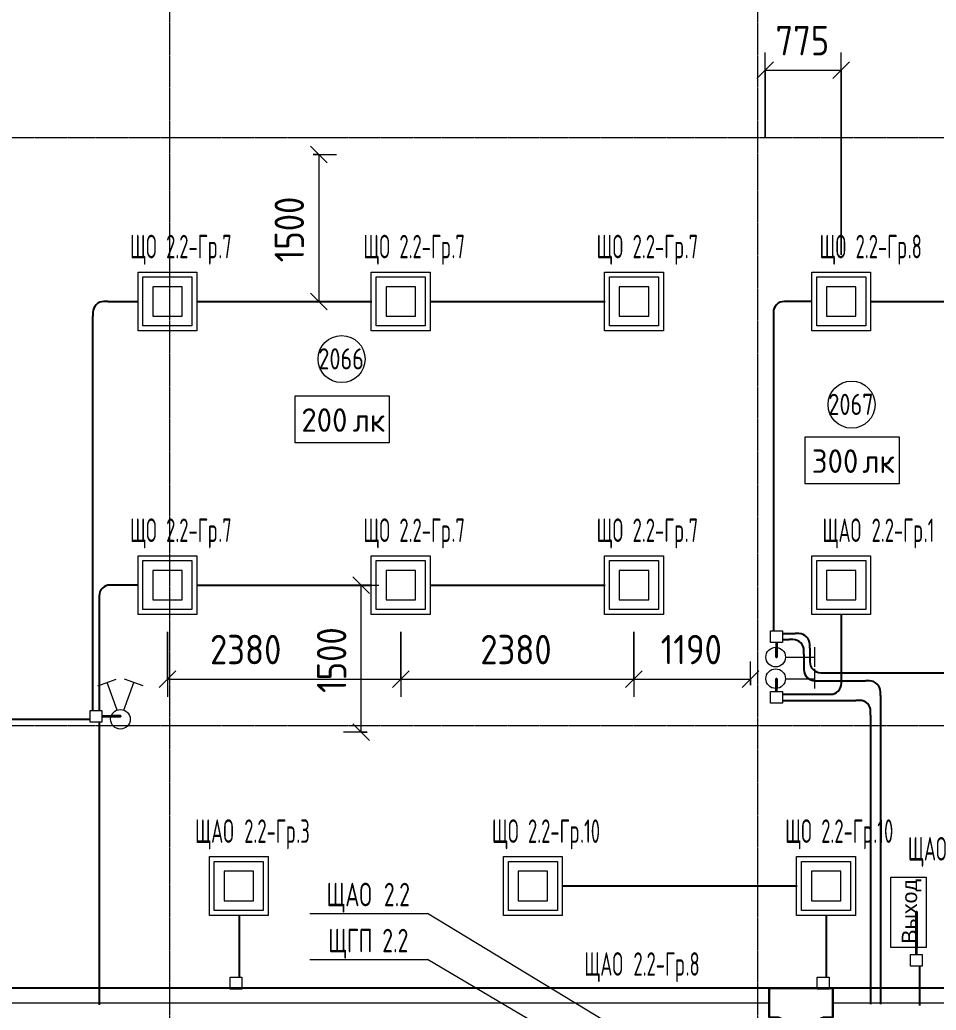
# Model space of a CAD drawing. Header units: millimetres. Extents: x -4730 to 98194, y -4296 to 93388.
# Drawn here: x 25973 to 35324, y 43597 to 53705 of the extents above; entities that cross this region are included whole.
import ezdxf

# ---------------------------------------------------------------- set-up
doc = ezdxf.new("R2010")
doc.units = ezdxf.units.MM
doc.linetypes.add('Линия сетки', pattern=[22.225, 12.7, -3.175, 3.175, -3.175])
for name, color, linetype, lineweight, true_color in [('Кабельные лотки', 5, 'Continuous', 25, 0x0000ff), ('Короба', 7, 'Continuous', 25, 0x008000), ('Соединительные детали кабельных лотков', 5, 'Continuous', 25, 0x0000ff), ('Соединительные детали коробов', 7, 'Continuous', 25, 0x008000), ('Типовые аннотации', 5, 'Continuous', 18, 0x0000ff)]:
    doc.layers.add(name, color=color, linetype=linetype, lineweight=lineweight, true_color=true_color)
for name, color, linetype, lineweight in [('Марки помещений', 7, 'Continuous', 9), ('Марки силовых электроприборов', 7, 'Continuous', 9), ('Марки электрооборудования', 7, 'Continuous', 9), ('Осевая линия', 7, 'Continuous', 18), ('Оси', 7, 'Continuous', 9), ('Провода', 7, 'Continuous', 35), ('Размеры', 7, 'Continuous', 9), ('Размеры-120', 7, 'Continuous', 9)]:
    doc.layers.add(name, color=color, linetype=linetype, lineweight=lineweight)
doc.styles.add('Arial', font='arial.ttf', dxfattribs={"height": 156})
doc.styles.add('GOST Common', font='GOST_Common.ttf', dxfattribs={"width": 0.6, "height": 240})
doc.styles.add('GOST Common_1', font='GOST_Common.ttf', dxfattribs={"width": 0.7, "height": 240})
doc.styles.add('GOST Common_2', font='GOST_Common.ttf', dxfattribs={"height": 240})
doc.styles.add('GOST Common_3', font='GOST_Common.ttf', dxfattribs={"width": 0.9, "height": 300})
doc.styles.add('GOST Common_4', font='GOST_Common.ttf', dxfattribs={"width": 0.8, "height": 216})
doc.dimstyles.new('ADSK_Проверочный', dxfattribs={"dimscale": 304.8, "dimtxt": 301.714499, "dimasz": 0.556693, "dimexe": 0.590551, "dimexo": 0.590551, "dimgap": 0.19685, "dimtad": 1, "dimdec": 3, "dimrnd": 0.001, "dimdsep": 46, "dimtxsty": 'GOST Common_3', "dimblk1": 'OBLIQUE', "dimblk2": 'OBLIQUE', "dimsah": 1, "dimcen": 0.09, "dimazin": 0, "dimtfac": 1, "dimtdec": 4, "dimtix": 1, "dimtmove": 0, "dimatfit": 3, "dimfxl": 1, "dimtvp": 1, "dimtolj": 1, "dimtzin": 0, "dimarcsym": 2})
doc.dimstyles.new('ADSK_Проверочный_1', dxfattribs={"dimscale": 304.8, "dimtxt": 301.714499, "dimasz": 0.556693, "dimexe": 0.590551, "dimexo": 0.590551, "dimgap": 0.19685, "dimtad": 1, "dimdec": 3, "dimrnd": 0.001, "dimdsep": 46, "dimtxsty": 'GOST Common_3', "dimblk1": 'OBLIQUE', "dimblk2": 'OBLIQUE', "dimsah": 1, "dimcen": 0.09, "dimazin": 0, "dimtfac": 1, "dimtdec": 4, "dimtix": 1, "dimtmove": 2, "dimatfit": 3, "dimfxl": 1, "dimtvp": 1, "dimtolj": 1, "dimtzin": 0, "dimarcsym": 2})

# ---------------------------------------------------------------- blocks, each defined once
blk = doc.blocks.new('M_Горизонтальный тройник для канального - Радиус 100 мм-2474834-2-й этаж')
at = {"layer": 'Соединительные детали кабельных лотков'}
for p, q in [((325, 150), (-325, 150)), ((-325, 150), (-325, -150)), ((-325, -150), (-325, 150)), ((-325, 150), (325, 150)), ((-325, 150), (-325, 150)), ((325, -150), (325, 150)), ((325, 150), (325, -150)), ((325, 150), (325, 150)), ((-325, -150), (-250, -150)), ((-250, -150), (-325, -150)), ((-325, -150), (-325, -150)), ((250, -150), (325, -150)), ((325, -150), (250, -150)), ((325, -150), (325, -150)), ((-150, -250), (-150, -325)), ((-150, -325), (-150, -250)), ((150, -325), (150, -250)), ((150, -250), (150, -325)), ((-150, -325), (150, -325)), ((150, -325), (-150, -325)), ((-150, -325), (-150, -325)), ((150, -325), (150, -325))]:
    blk.add_line(p, q, dxfattribs=at)
for centre, start, end in [((-250, -250), 0, 90), ((-250, -250), 0, 90), ((250, -250), 90, 180), ((250, -250), 90, 180)]:
    blk.add_arc(centre, 100, start, end, dxfattribs=at)
blk = doc.blocks.new('M_Короб_ отвод - Плоский торец - ПВХ - Стандартная-2386742-2-й этаж')
at = {"layer": 'Соединительные детали коробов'}
for p, q in [((0, 111.95), (0, 150.05)), ((-150.05, 0), (-111.95, 0))]:
    blk.add_line(p, q, dxfattribs=at)
blk.add_arc((-111.95, 111.95), 111.95, 270, 0, dxfattribs=at)
blk = doc.blocks.new('DIMBLOCK167-2-й этаж')
at = {"layer": 'Размеры-120'}
for p, q in [((29025, 52330), (28940, 52415)), ((28965, 52330), (29205, 52330)), ((29025, 52330), (28965, 52330)), ((29025, 52330), (29025, 50830)), ((29025, 52330), (29110, 52245)), ((29025, 50830), (28940, 50915)), ((27960, 50830), (29205, 50830)), ((29025, 50830), (27960, 50830)), ((29025, 50830), (29110, 50745))]:
    blk.add_line(p, q, dxfattribs=at)
at = {"layer": 'Размеры-120', "color": 0, "insert": (28573, 51230), "char_height": 300, "width": 840.71, "attachment_point": 1, "rotation": 90, "line_spacing_factor": 1.022761, "style": 'GOST Common_3'}
blk.add_mtext('1500', dxfattribs=at)
blk = doc.blocks.new('_Oblique')
at = {"color": 0, "linetype": 'ByBlock', "lineweight": -2}
blk.add_line((-0.5, -0.5), (0.5, 0.5), dxfattribs=at)
blk = doc.blocks.new('DIMBLOCK168-2-й этаж')
at = {"layer": 'Размеры-120'}
for p, q in [((29457, 47935), (29372, 48020)), ((27960, 47935), (29637, 47935)), ((29457, 47935), (27960, 47935)), ((29457, 46435), (29457, 47935)), ((29457, 47935), (29542, 47850)), ((29457, 46435), (29372, 46520)), ((29517, 46435), (29277, 46435)), ((29457, 46435), (29542, 46350)), ((29457, 46435), (29517, 46435))]:
    blk.add_line(p, q, dxfattribs=at)
at = {"layer": 'Размеры-120', "color": 0, "insert": (29005, 46835), "char_height": 300, "width": 840.71, "attachment_point": 1, "rotation": 90, "line_spacing_factor": 1.022761, "style": 'GOST Common_3'}
blk.add_mtext('1500', dxfattribs=at)
blk = doc.blocks.new('DIMBLOCK169-2-й этаж')
at = {"layer": 'Размеры-120'}
for p, q in [((32240, 47457), (32240, 46795)), ((32240, 46975), (32240, 47457)), ((33430, 46915), (33430, 47155)), ((32240, 46975), (32325, 47059)), ((33430, 46975), (33515, 47059)), ((32240, 46975), (32155, 46890)), ((32240, 46975), (33430, 46975)), ((33430, 46975), (33345, 46890)), ((33430, 46975), (33430, 46915))]:
    blk.add_line(p, q, dxfattribs=at)
at = {"layer": 'Размеры-120', "color": 0, "insert": (32513, 47427), "char_height": 300, "width": 773.21, "attachment_point": 1, "line_spacing_factor": 1.022761, "style": 'GOST Common_3'}
blk.add_mtext('1190', dxfattribs=at)
blk = doc.blocks.new('DIMBLOCK170-2-й этаж')
at = {"layer": 'Размеры-120'}
for p, q in [((29860, 47457), (29860, 46795)), ((29860, 46975), (29860, 47457)), ((32240, 47457), (32240, 46795)), ((32240, 46975), (32240, 47457)), ((29860, 46975), (29945, 47059)), ((32240, 46975), (32325, 47059)), ((29860, 46975), (29775, 46890)), ((29860, 46975), (32240, 46975)), ((32240, 46975), (32155, 46890))]:
    blk.add_line(p, q, dxfattribs=at)
at = {"layer": 'Размеры-120', "color": 0, "insert": (30672, 47427), "char_height": 300, "width": 908.21, "attachment_point": 1, "line_spacing_factor": 1.022761, "style": 'GOST Common_3'}
blk.add_mtext('2380', dxfattribs=at)
blk = doc.blocks.new('DIMBLOCK171-2-й этаж')
at = {"layer": 'Размеры-120'}
for p, q in [((27480, 47457), (27480, 46795)), ((27480, 46975), (27480, 47457)), ((29860, 47457), (29860, 46795)), ((29860, 46975), (29860, 47457)), ((27480, 46975), (27565, 47059)), ((29860, 46975), (29945, 47059)), ((27480, 46975), (27395, 46890)), ((27480, 46975), (29860, 46975)), ((29860, 46975), (29775, 46890))]:
    blk.add_line(p, q, dxfattribs=at)
at = {"layer": 'Размеры-120', "color": 0, "insert": (27914, 47427), "char_height": 300, "width": 908.21, "attachment_point": 1, "line_spacing_factor": 1.022761, "style": 'GOST Common_3'}
blk.add_mtext('2380', dxfattribs=at)
blk = doc.blocks.new('DIMBLOCK172-2-й этаж')
at = {"layer": 'Размеры-120'}
for p, q in [((33580, 52510), (33580, 53370)), ((34355, 51307), (34355, 53370)), ((33580, 53190), (33665, 53275)), ((34355, 53190), (34440, 53275)), ((33580, 53190), (33495, 53106)), ((33580, 53190), (34355, 53190)), ((33580, 53190), (33580, 52510)), ((34355, 53190), (34270, 53106)), ((34355, 53190), (34355, 51307))]:
    blk.add_line(p, q, dxfattribs=at)
at = {"layer": 'Размеры-120', "color": 0, "insert": (33684, 53642), "char_height": 300, "width": 681.16, "attachment_point": 1, "line_spacing_factor": 1.022761, "style": 'GOST Common_3'}
blk.add_mtext('775', dxfattribs=at)
blk = doc.blocks.new('ADSK_Марка_Помещение_1_ГОСТ21-501-2011 - Номер-85995-2-й этаж')
at = {"layer": 'Марки помещений'}
blk.add_circle((0, 0), 2, dxfattribs=at)
blk = doc.blocks.new('Морка помещения_освещённость_ - Морка помещения_освещённость_-1484368-2-й этаж')
at = {"layer": 'Марки помещений', "color": 190, "true_color": 0x8000ff}
for p, q in [((-4, 0), (-4, 4)), ((-4, 4), (4, 4)), ((4, 4), (4, 0)), ((4, 0), (-4, 0))]:
    blk.add_line(p, q, dxfattribs=at)
blk = doc.blocks.new('Марка электрооборудования с выноской - Марка электрооборудования с выноской-2902873-2-й этаж')
at = {"layer": 'Марки электрооборудования'}
blk.add_line((-5, 0), (5, 0), dxfattribs=at)

msp = doc.modelspace()

# ---------------------------------------------------------------- linework, layer by layer
at = {"layer": 'Кабельные лотки'}
for p, q in [((33617.9607, 43823.1437), (6870.0021, 43823.1437)), ((33617.9607, 43523.1437), (33617.9607, 43823.1437)), ((34267.9607, 43523.1437), (34267.9607, 43823.1437)), ((45130.7526, 43823.1437), (34267.9607, 43823.1437))]:
    msp.add_line(p, q, dxfattribs=at)
at = {"layer": 'Короба'}
for p, q in [((26870.05, 50830), (27184.764, 50830)), ((27779.764, 50830), (29564.764, 50830)), ((30159.764, 50830), (31944.764, 50830)), ((34059.764, 50830), (33812.6171, 50830)), ((34654.764, 50830), (35609.764, 50830)), ((26720, 46656.3348), (26720, 50679.95)), ((33662.5671, 50679.95), (33662.5671, 47469.9054)), ((27184.764, 47935), (26933.05, 47935)), ((27779.764, 47935), (29564.764, 47935)), ((30159.764, 47935), (31944.764, 47935)), ((26783, 47784.95), (26783, 46656.3348)), ((34357.264, 46971.4554), (34357.264, 47637.5)), ((33754.0671, 47441.4054), (33884.0171, 47441.4054)), ((33754.0671, 47378.4054), (33824.0171, 47378.4054)), ((33974.0671, 47228.3554), (33974.0671, 47108.4554)), ((34034.0671, 47291.3554), (34034.0671, 47191.4554)), ((34184.1171, 47041.4054), (36764.0171, 47041.4054)), ((34124.1171, 46958.4054), (34604.0171, 46958.4054)), ((33754.0671, 46821.4054), (34207.214, 46821.4054)), ((34754.0671, 46808.3554), (34754.0671, 43658.4054)), ((33754.0671, 46758.4054), (34504.0171, 46758.4054)), ((34654.0671, 46608.3554), (34654.0671, 43658.4054)), ((26691.5, 46564.8348), (24851.5, 46564.8348)), ((26783, 46536.3348), (26783, 43650.5463)), ((33904.764, 44863.9553), (31507.8443, 44863.9553)), ((28210.3444, 44566.4553), (28210.3444, 43932.0582)), ((34202.264, 44566.4553), (34202.264, 43932.0582)), ((35152.7607, 44045.7447), (35152.7607, 43645.7447))]:
    msp.add_line(p, q, dxfattribs=at)
at = {"layer": 'Марки электрооборудования'}
for p, q in [((33555.824, 42509.1704), (30132.6304, 44583.8331)), ((33539.0547, 42102.1502), (30132.6304, 44114.3042))]:
    msp.add_line(p, q, dxfattribs=at)
at = {"layer": 'Осевая линия'}
for p, q in [((6870.0021, 43673.1437), (33617.9607, 43673.1437)), ((34267.9607, 43673.1437), (45130.7526, 43673.1437))]:
    msp.add_line(p, q, dxfattribs=at)
at = {"layer": 'Оси', "linetype": 'Линия сетки'}
for p, q in [((27500, 93388.3703), (27500, -3096.3487)), ((33500, 93388.3703), (33500, -3096.3487)), ((98194.2682, 52500), (-3530.0173, 52500)), ((98194.2682, 46500), (-3530.0173, 46500))]:
    msp.add_line(p, q, dxfattribs=at)
at = {"layer": 'Провода', "flags": 128}
for points in [[(33694.0657, 47349.9054), (33694.0623, 47200), (33694.0623, 47299.645)], [(33694.0656, 46849.9054), (33694.0623, 46980), (33694.0623, 46880.355)], [(26811.5, 46596.3353), (27000, 46596.3368), (26904.827, 46596.3368)], [(35121.2601, 44165.7447), (35121.2558, 44600), (35121.2558, 44234.9821)]]:
    msp.add_lwpolyline(points, dxfattribs=at)
at = {"layer": 'Типовые аннотации'}
for p, q in [((27180, 51130), (27780, 51130)), ((27180, 50530), (27180, 51130)), ((27230, 51080), (27730, 51080)), ((27230, 50580), (27230, 51080)), ((27730, 51080), (27730, 50580)), ((27780, 51130), (27780, 50530)), ((29560, 51130), (30160, 51130)), ((29560, 50530), (29560, 51130)), ((29610, 51080), (30110, 51080)), ((29610, 50580), (29610, 51080)), ((30110, 51080), (30110, 50580)), ((30160, 51130), (30160, 50530)), ((31940, 51130), (32540, 51130)), ((31940, 50530), (31940, 51130)), ((31990, 51080), (32490, 51080)), ((31990, 50580), (31990, 51080)), ((32490, 51080), (32490, 50580)), ((32540, 51130), (32540, 50530)), ((34055, 51130), (34655, 51130)), ((34055, 50530), (34055, 51130)), ((34105, 51080), (34605, 51080)), ((34105, 50580), (34105, 51080)), ((34605, 51080), (34605, 50580)), ((34655, 51130), (34655, 50530)), ((27330, 50980), (27330, 50680)), ((27630, 50980), (27330, 50980)), ((27630, 50680), (27630, 50980)), ((29710, 50980), (29710, 50680)), ((30010, 50980), (29710, 50980)), ((30010, 50680), (30010, 50980)), ((32090, 50980), (32090, 50680)), ((32390, 50980), (32090, 50980)), ((32390, 50680), (32390, 50980)), ((34205, 50980), (34205, 50680)), ((34505, 50980), (34205, 50980)), ((34505, 50680), (34505, 50980)), ((27330, 50680), (27630, 50680)), ((29710, 50680), (30010, 50680)), ((32090, 50680), (32390, 50680)), ((34205, 50680), (34505, 50680)), ((27730, 50580), (27230, 50580)), ((30110, 50580), (29610, 50580)), ((32490, 50580), (31990, 50580)), ((34605, 50580), (34105, 50580)), ((27780, 50530), (27180, 50530)), ((30160, 50530), (29560, 50530)), ((32540, 50530), (31940, 50530)), ((34655, 50530), (34055, 50530)), ((27180, 48235), (27780, 48235)), ((27180, 47635), (27180, 48235)), ((27780, 48235), (27780, 47635)), ((29560, 48235), (30160, 48235)), ((29560, 47635), (29560, 48235)), ((30160, 48235), (30160, 47635)), ((31940, 48235), (32540, 48235)), ((31940, 47635), (31940, 48235)), ((32540, 48235), (32540, 47635)), ((27230, 48185), (27730, 48185)), ((27230, 47685), (27230, 48185)), ((27730, 48185), (27730, 47685)), ((29610, 48185), (30110, 48185)), ((29610, 47685), (29610, 48185)), ((30110, 48185), (30110, 47685)), ((31990, 48185), (32490, 48185)), ((31990, 47685), (31990, 48185)), ((32490, 48185), (32490, 47685)), ((27330, 48085), (27330, 47785)), ((27630, 48085), (27330, 48085)), ((27630, 47785), (27630, 48085)), ((29710, 48085), (29710, 47785)), ((30010, 48085), (29710, 48085)), ((30010, 47785), (30010, 48085)), ((32090, 48085), (32090, 47785)), ((32390, 48085), (32090, 48085)), ((32390, 47785), (32390, 48085)), ((27330, 47785), (27630, 47785)), ((29710, 47785), (30010, 47785)), ((32090, 47785), (32390, 47785)), ((27780, 47635), (27180, 47635)), ((27730, 47685), (27230, 47685)), ((30160, 47635), (29560, 47635)), ((30110, 47685), (29610, 47685)), ((32540, 47635), (31940, 47635)), ((32490, 47685), (31990, 47685)), ((34085.6433, 47100), (34085.6433, 47300)), ((33785.6433, 47200), (34085.6433, 47200)), ((26769.2227, 46907.3184), (26957.1612, 46975.7224)), ((26965.798, 46659.6126), (26863.1919, 46941.5204)), ((27034.202, 46659.6126), (27136.8081, 46941.5204)), ((27230.7773, 46907.3184), (27042.8388, 46975.7224)), ((30908.0804, 45163.9553), (31508.0804, 45163.9553)), ((30908.0804, 44563.9553), (30908.0804, 45163.9553)), ((30958.0804, 45113.9553), (31458.0804, 45113.9553)), ((30958.0804, 44613.9553), (30958.0804, 45113.9553)), ((31458.0804, 45113.9553), (31458.0804, 44613.9553)), ((31508.0804, 45163.9553), (31508.0804, 44563.9553)), ((33900, 45163.9553), (34500, 45163.9553)), ((33900, 44563.9553), (33900, 45163.9553)), ((33950, 45113.9553), (34450, 45113.9553)), ((33950, 44613.9553), (33950, 45113.9553)), ((34450, 45113.9553), (34450, 44613.9553)), ((34500, 45163.9553), (34500, 44563.9553)), ((31058.0804, 45013.9553), (31058.0804, 44713.9553)), ((31358.0804, 45013.9553), (31058.0804, 45013.9553)), ((31358.0804, 44713.9553), (31358.0804, 45013.9553)), ((34050, 45013.9553), (34050, 44713.9553)), ((34350, 45013.9553), (34050, 45013.9553)), ((34350, 44713.9553), (34350, 45013.9553)), ((31058.0804, 44713.9553), (31358.0804, 44713.9553)), ((34050, 44713.9553), (34350, 44713.9553)), ((31458.0804, 44613.9553), (30958.0804, 44613.9553)), ((34450, 44613.9553), (33950, 44613.9553)), ((31508.0804, 44563.9553), (30908.0804, 44563.9553)), ((34500, 44563.9553), (33900, 44563.9553))]:
    msp.add_line(p, q, dxfattribs=at)
at = {"layer": 'Типовые аннотации', "color": 1, "true_color": 0xff0000}
for p, q in [((34055, 48235), (34655, 48235)), ((34055, 47635), (34055, 48235)), ((34655, 48235), (34655, 47635)), ((34105, 48185), (34605, 48185)), ((34105, 47685), (34105, 48185)), ((34605, 48185), (34605, 47685)), ((34205, 48085), (34205, 47785)), ((34505, 48085), (34205, 48085)), ((34505, 47785), (34505, 48085)), ((34205, 47785), (34505, 47785)), ((34655, 47635), (34055, 47635)), ((34605, 47685), (34105, 47685)), ((34085.6433, 46880), (34085.6433, 47080)), ((33785.6433, 46980), (34085.6433, 46980)), ((33634.0671, 46849.9054), (33754.0671, 46849.9054)), ((33634.0671, 46729.9054), (33634.0671, 46849.9054)), ((33754.0671, 46849.9054), (33754.0671, 46729.9054)), ((33754.0671, 46729.9054), (33634.0671, 46729.9054)), ((27908.0805, 45163.9553), (28508.0805, 45163.9553)), ((27908.0805, 44563.9553), (27908.0805, 45163.9553)), ((27958.0805, 45113.9553), (28458.0805, 45113.9553)), ((27958.0805, 44613.9553), (27958.0805, 45113.9553)), ((28458.0805, 45113.9553), (28458.0805, 44613.9553)), ((28508.0805, 45163.9553), (28508.0805, 44563.9553)), ((28058.0805, 45013.9553), (28058.0805, 44713.9553)), ((28358.0805, 45013.9553), (28058.0805, 45013.9553)), ((28358.0805, 44713.9553), (28358.0805, 45013.9553)), ((28058.0805, 44713.9553), (28358.0805, 44713.9553)), ((28458.0805, 44613.9553), (27958.0805, 44613.9553)), ((28508.0805, 44563.9553), (27908.0805, 44563.9553)), ((35061.2607, 44165.7447), (35181.2607, 44165.7447)), ((35061.2607, 44045.7447), (35061.2607, 44165.7447)), ((35181.2607, 44165.7447), (35181.2607, 44045.7447)), ((35181.2607, 44045.7447), (35061.2607, 44045.7447)), ((28118.8444, 43932.0582), (28238.8444, 43932.0582)), ((28118.8444, 43812.0582), (28118.8444, 43932.0582)), ((28238.8444, 43932.0582), (28238.8444, 43812.0582)), ((28238.8444, 43812.0582), (28118.8444, 43812.0582))]:
    msp.add_line(p, q, dxfattribs=at)
at = {"layer": 'Типовые аннотации', "color": 7}
for p, q in [((33634.0671, 47469.9054), (33754.0671, 47469.9054)), ((33634.0671, 47349.9054), (33634.0671, 47469.9054)), ((33754.0671, 47469.9054), (33754.0671, 47349.9054)), ((33754.0671, 47349.9054), (33634.0671, 47349.9054)), ((26691.5, 46656.3348), (26811.5, 46656.3348)), ((26691.5, 46536.3348), (26691.5, 46656.3348)), ((26811.5, 46656.3348), (26811.5, 46536.3348)), ((26811.5, 46536.3348), (26691.5, 46536.3348))]:
    msp.add_line(p, q, dxfattribs=at)
at = {"layer": 'Типовые аннотации', "color": 96, "true_color": 0x008000}
for p, q in [((34861.7452, 44954.9821), (35221.7452, 44954.9821)), ((34861.7452, 44234.9821), (34861.7452, 44954.9821)), ((35221.7452, 44954.9821), (35221.7452, 44234.9821)), ((35221.7452, 44234.9821), (34861.7452, 44234.9821))]:
    msp.add_line(p, q, dxfattribs=at)
at = {"layer": 'Типовые аннотации', "color": 16, "true_color": 0x800000}
for p, q in [((34110.764, 43932.0582), (34230.764, 43932.0582)), ((34110.764, 43812.0582), (34110.764, 43932.0582)), ((34230.764, 43932.0582), (34230.764, 43812.0582)), ((34230.764, 43812.0582), (34110.764, 43812.0582))]:
    msp.add_line(p, q, dxfattribs=at)
at = {"layer": 'Типовые аннотации'}
for centre in [(33685.6433, 47200), (27000, 46565.6433)]:
    msp.add_circle(centre, 100, dxfattribs=at)
at = {"layer": 'Типовые аннотации', "color": 1, "true_color": 0xff0000}
msp.add_circle((33685.6433, 46980), 100, dxfattribs=at)

# ---------------------------------------------------------------- block references
at = {"layer": 'Марки помещений', "xscale": 120, "yscale": 120, "zscale": 120}
for p in [(29256.8146, 50241.4437), (34460.5445, 49777.0072)]:
    msp.add_blockref('ADSK_Марка_Помещение_1_ГОСТ21-501-2011 - Номер-85995-2-й этаж', p, dxfattribs=at)
at = {"layer": 'Марки помещений', "color": 190, "true_color": 0x8000ff, "xscale": 120, "yscale": 120, "zscale": 120}
for p in [(29262.6566, 49387.6759), (34466.3865, 48968.5481)]:
    msp.add_blockref('Морка помещения_освещённость_ - Морка помещения_освещённость_-1484368-2-й этаж', p, dxfattribs=at)
at = {"layer": 'Марки электрооборудования', "xscale": 120, "yscale": 120, "zscale": 120}
for p in [(29532.6304, 44583.8331), (29532.6304, 44114.3042)]:
    msp.add_blockref('Марка электрооборудования с выноской - Марка электрооборудования с выноской-2902873-2-й этаж', p, dxfattribs=at)
at = {"layer": 'Соединительные детали кабельных лотков'}
msp.add_blockref('M_Горизонтальный тройник для канального - Радиус 100 мм-2474834-2-й этаж', (33942.9607, 43673.1437), dxfattribs=at)
msp.add_blockref('M_Горизонтальный тройник для канального - Радиус 100 мм-2474834-2-й этаж', (33942.9607, 43673.1437), dxfattribs=at)
at = {"layer": 'Соединительные детали коробов'}
for p, rotation in [((26720, 50830), 180), ((33662.5671, 50830), 180), ((26783, 47935), 180), ((34034.0671, 47441.4054), 90), ((33974.0671, 47378.4054), 90), ((33974.0671, 46958.4054), 270), ((34034.0671, 47041.4054), 270), ((34754.0671, 46958.4054), 90), ((34654.0671, 46758.4054), 90)]:
    msp.add_blockref('M_Короб_ отвод - Плоский торец - ПВХ - Стандартная-2386742-2-й этаж', p, dxfattribs=dict(at, rotation=rotation))
msp.add_blockref('M_Короб_ отвод - Плоский торец - ПВХ - Стандартная-2386742-2-й этаж', (34357.264, 46821.4054), dxfattribs=at)

# ---------------------------------------------------------------- texts
at = {"layer": 'Марки помещений', "char_height": 216, "width": 584.9112, "attachment_point": 1, "style": 'GOST Common_4'}
for s, insert in [('2066', (29019.8586, 50352.2309)), ('2067', (34223.5886, 49887.7944))]:
    msp.add_mtext(s, dxfattribs=dict(at, insert=insert))
at = {"layer": 'Марки помещений', "color": 190, "true_color": 0x8000ff, "char_height": 240, "attachment_point": 1, "style": 'GOST Common_2'}
for s, insert, width in [('200', (28846.5727, 49739.3879), 634.9365), ('лк', (29370.4477, 49739.3879), 413.67075), ('300', (34054.5027, 49320.2601), 625.31625), ('лк', (34570.4402, 49320.2601), 413.67075)]:
    msp.add_mtext(s, dxfattribs=dict(at, insert=insert, width=width))
at = {"layer": 'Марки силовых электроприборов', "char_height": 240, "attachment_point": 1, "style": 'GOST Common'}
for s, insert, width in [('ЩО', (27098.0453, 51510.1824), 340.55685), (' 2.2-', (27379.0328, 51510.1824), 496.4049), ('Гр', (27788.6078, 51510.1824), 253.9746), ('.7', (27998.1578, 51510.1824), 178.93665), ('ЩО', (29478.0453, 51510.1824), 340.55685), (' 2.2-', (29759.0328, 51510.1824), 496.4049), ('Гр', (30168.6078, 51510.1824), 253.9746), ('.7', (30378.1578, 51510.1824), 178.93665), ('ЩО', (31858.0453, 51510.1824), 340.55685), (' 2.2-', (32139.0328, 51510.1824), 496.4049), ('Гр', (32548.6078, 51510.1824), 253.9746), ('.7', (32758.1578, 51510.1824), 178.93665), ('ЩО', (34133.0453, 51510.1824), 340.55685), (' 2.2-', (34414.0328, 51510.1824), 496.4049), ('Гр', (34823.6078, 51510.1824), 253.9746), ('.8', (35033.1578, 51510.1824), 178.93665), ('ЩО', (27098.0453, 48615.1824), 340.55685), (' 2.2-', (27379.0328, 48615.1824), 496.4049), ('Гр', (27788.6078, 48615.1824), 253.9746), ('.7', (27998.1578, 48615.1824), 178.93665), ('ЩО', (29478.0453, 48615.1824), 340.55685), (' 2.2-', (29759.0328, 48615.1824), 496.4049), ('Гр', (30168.6078, 48615.1824), 253.9746), ('.7', (30378.1578, 48615.1824), 178.93665), ('ЩО', (31858.0453, 48615.1824), 340.55685), (' 2.2-', (32139.0328, 48615.1824), 496.4049), ('Гр', (32548.6078, 48615.1824), 253.9746), ('.7', (32758.1578, 48615.1824), 178.93665), ('ЩАО', (34163.0053, 48615.1824), 502.17705), (' 2.2-', (34577.3428, 48615.1824), 496.4049), ('Гр', (34986.9178, 48615.1824), 253.9746), ('.1', (35196.4678, 48615.1824), 138.5316), ('ЩАО', (27761.6858, 45544.1377), 502.17705), (' 2.2-', (28176.0233, 45544.1377), 496.4049), ('Гр', (28585.5983, 45544.1377), 253.9746), ('.3', (28795.1483, 45544.1377), 173.1645), ('ЩО', (30790.4857, 45544.1377), 340.55685), (' 2.2-', (31071.4732, 45544.1377), 496.4049), ('Гр', (31481.0482, 45544.1377), 253.9746), ('.10', (31690.5982, 45544.1377), 265.5189), ('ЩО', (33782.4053, 45544.1377), 340.55685), (' 2.2-', (34063.3928, 45544.1377), 496.4049), ('Гр', (34472.9678, 45544.1377), 253.9746), ('.10', (34682.5178, 45544.1377), 265.5189), ('ЩАО', (35034.3571, 45363.5743), 502.17705), ('ЩАО', (31732.7685, 44188.2938), 502.17705), (' 2.2-', (32147.106, 44188.2938), 496.4049), ('Гр', (32556.681, 44188.2938), 253.9746), ('.8', (32766.231, 44188.2938), 178.93665)]:
    msp.add_mtext(s, dxfattribs=dict(at, insert=insert, width=width))
at = {"layer": 'Марки электрооборудования', "char_height": 240, "attachment_point": 1, "style": 'GOST Common_1'}
for s, insert, width in [('ЩАО', (29103.1902, 44897.0593), 585.873225), (' 2.2', (29586.5839, 44897.0593), 430.9872), ('ЩГП', (29119.9902, 44427.5303), 545.468175), (' 2.2', (29570.0464, 44427.5303), 430.9872)]:
    msp.add_mtext(s, dxfattribs=dict(at, insert=insert, width=width))
at = {"layer": 'Типовые аннотации', "color": 96, "lineweight": 9, "true_color": 0x008000, "insert": (34972.5806, 44275.125), "char_height": 156, "width": 769.62, "attachment_point": 1, "rotation": 90, "style": 'Arial'}
msp.add_mtext('Выход', dxfattribs=at)

# ---------------------------------------------------------------- dimensions: what is measured, and where the dimension line sits
at = {"layer": 'Размеры'}
for base, p1, p2, override, picture, middle in [((34355, 53190.4446), (33580, 52330), (34355, 51127.5), {"dimpost": '<>', "dimfxl": 1430.605204}, 'DIMBLOCK172-2-й этаж', (33967.5, 53400.4446)), ((32240, 46974.5815), (29860, 47637.5), (32240, 47637.5), {"dimpost": '<>', "dimfxl": 2380}, 'DIMBLOCK170-2-й этаж', (31050, 47184.5815)), ((33430, 46974.5815), (32240, 47637.5), (33430, 47094.5634), {"dimpost": '<>', "dimfxl": 1308.006167}, 'DIMBLOCK169-2-й этаж', (32835, 47184.5815))]:
    dim = msp.add_linear_dim(base=base, p1=p1, p2=p2, dimstyle='ADSK_Проверочный', override=override, dxfattribs=at)
    dim.commit()
    dim.dimension.update_dxf_attribs({"geometry": picture, "text_midpoint": middle})
for base, p1, p2, override, picture, middle in [((29025.3111, 50830), (29145.293, 52330), (27779.764, 50830), {"dimpost": '<>', "dimfxl": 2028.46479}, 'DIMBLOCK167-2-й этаж', (28815.3111, 51580)), ((29456.8643, 47935), (29336.8824, 46435), (27779.764, 47935), {"dimpost": '<>', "dimfxl": 2162.086463}, 'DIMBLOCK168-2-й этаж', (29246.8643, 47185))]:
    dim = msp.add_linear_dim(base=base, p1=p1, p2=p2, angle=90, dimstyle='ADSK_Проверочный', override=override, dxfattribs=at)
    dim.commit()
    dim.dimension.update_dxf_attribs({"geometry": picture, "text_midpoint": middle})
dim = msp.add_linear_dim(base=(29860, 46974.5815), p1=(27480, 47637.5), p2=(29860, 47637.5), dimstyle='ADSK_Проверочный_1', override={"dimpost": '<>', "dimfxl": 2380}, dxfattribs=at)
dim.commit()
dim.dimension.update_dxf_attribs({"geometry": 'DIMBLOCK171-2-й этаж', "text_midpoint": (28368.0758, 47226.63), "dimtype": 160})

doc.saveas('drawing.dxf')
